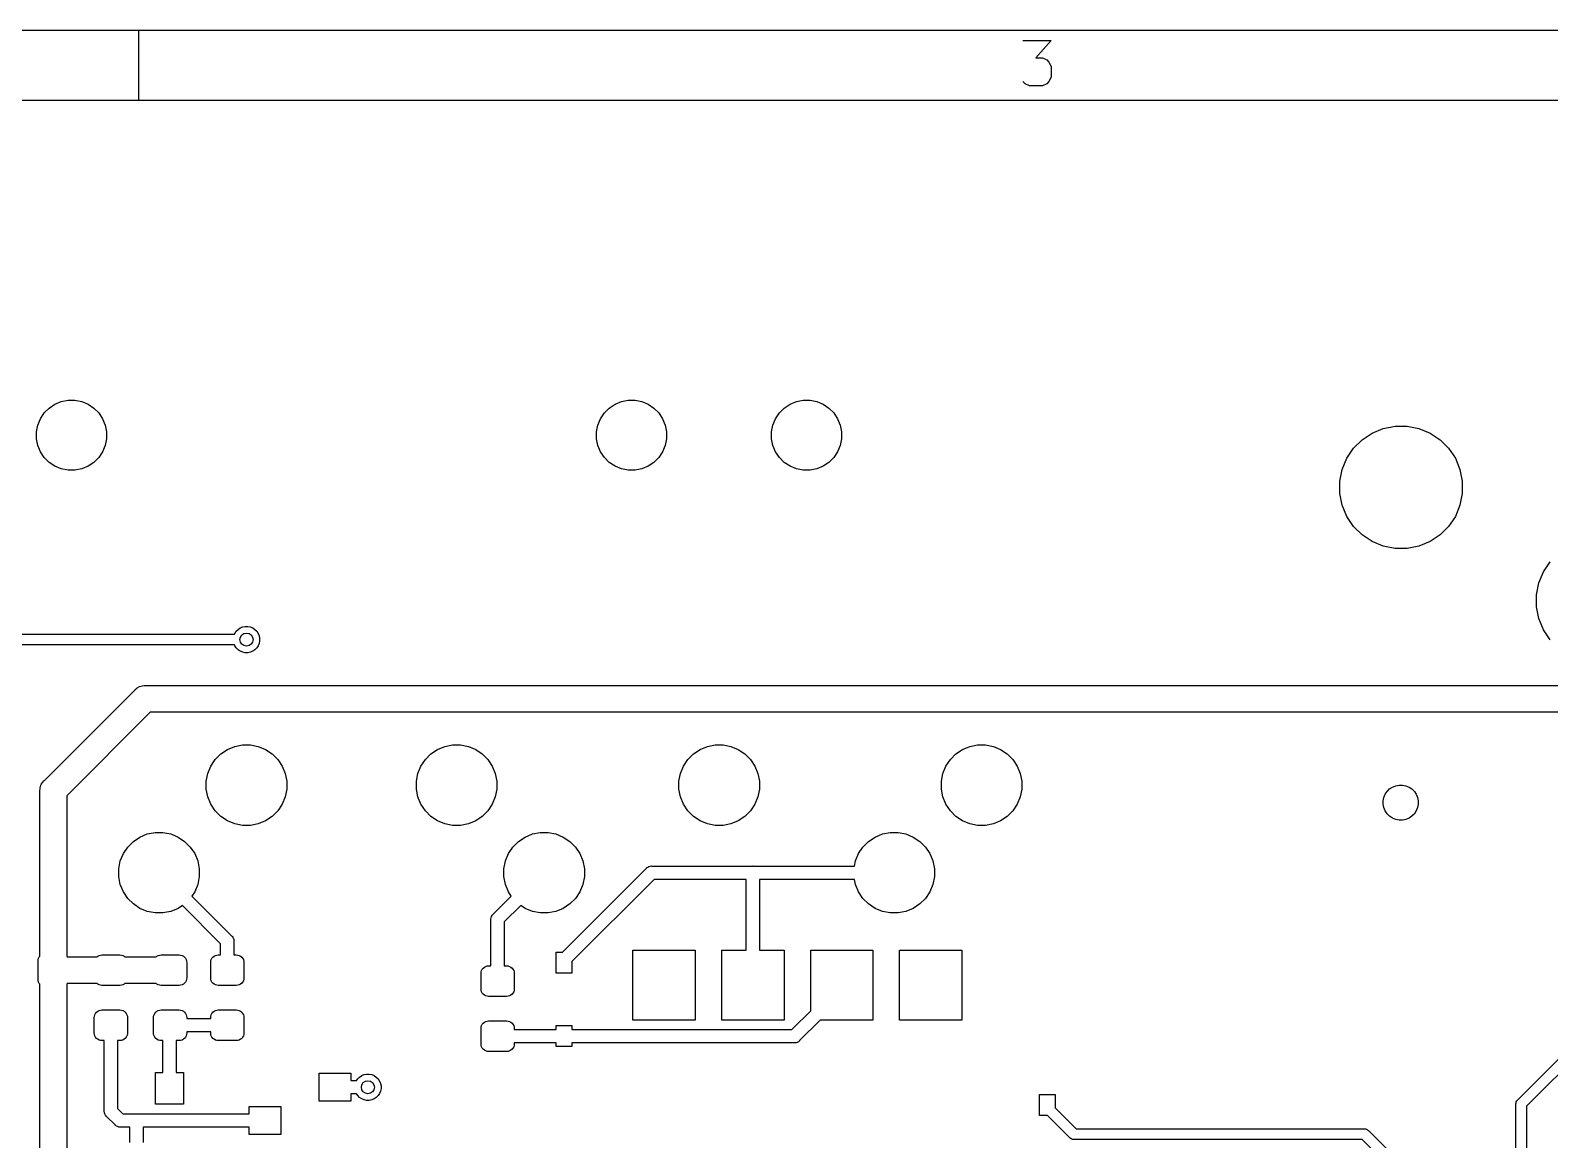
# Model space of a CAD drawing. Extents: x -66 to 211, y -177 to 13.
# Drawn here: x 31.34 to 74.74, y -18.64 to 13.06 of the extents above; entities that cross this region are included whole.
import ezdxf

# ---------------------------------------------------------------- set-up
doc = ezdxf.new("R2010")
doc.units = 0
doc.layers.add('BLACK', color=7, linetype='CONTINUOUS')

msp = doc.modelspace()

# ---------------------------------------------------------------- linework, layer by layer
at = {"layer": 'BLACK', "linetype": 'CONTINUOUS'}
for p, q in [((211.435, 13.0581), (-65.5675, 13.0581)), ((34.4325, 11.0581), (34.4325, 13.0581)), ((59.6932, 12.77), (60.4979, 12.77)), ((60.4979, 12.77), (60.0646, 12.2748)), ((60.0646, 12.2748), (60.2503, 12.2748)), ((60.2503, 12.2748), (60.3741, 12.2129)), ((60.3741, 12.2129), (60.436, 12.151)), ((60.436, 12.151), (60.4979, 12.0272)), ((60.4979, 12.0272), (60.4979, 11.7176)), ((59.7551, 11.5319), (59.6932, 11.5938)), ((59.8789, 11.47), (59.7551, 11.5319)), ((60.2503, 11.47), (59.8789, 11.47)), ((60.3741, 11.5319), (60.2503, 11.47)), ((60.436, 11.5938), (60.3741, 11.5319)), ((60.4979, 11.7176), (60.436, 11.5938)), ((209.435, 11.0581), (-63.5675, 11.0581)), ((31.734, 2.12592), (31.8733, 2.26521)), ((31.8733, 2.26521), (32.037, 2.37465)), ((32.037, 2.37465), (32.219, 2.45003)), ((32.219, 2.45003), (32.4122, 2.48846)), ((32.4122, 2.48846), (32.6092, 2.48846)), ((32.6092, 2.48846), (32.8024, 2.45003)), ((32.8024, 2.45003), (32.9844, 2.37465)), ((32.9844, 2.37465), (33.1482, 2.26521)), ((33.1482, 2.26521), (33.2875, 2.12592)), ((47.738, 2.12592), (47.8773, 2.26521)), ((47.8773, 2.26521), (48.0411, 2.37465)), ((48.0411, 2.37465), (48.2231, 2.45003)), ((48.2231, 2.45003), (48.4162, 2.48846)), ((48.4162, 2.48846), (48.6132, 2.48846)), ((48.6132, 2.48846), (48.8064, 2.45003)), ((48.8064, 2.45003), (48.9884, 2.37465)), ((48.9884, 2.37465), (49.1522, 2.26521)), ((49.1522, 2.26521), (49.2915, 2.12592)), ((52.738, 2.12592), (52.8773, 2.26521)), ((52.8773, 2.26521), (53.0411, 2.37465)), ((53.0411, 2.37465), (53.2231, 2.45003)), ((53.2231, 2.45003), (53.4162, 2.48846)), ((53.4162, 2.48846), (53.6132, 2.48846)), ((53.6132, 2.48846), (53.8064, 2.45003)), ((53.8064, 2.45003), (53.9884, 2.37465)), ((53.9884, 2.37465), (54.1522, 2.26521)), ((54.1522, 2.26521), (54.2915, 2.12592)), ((31.5107, 1.58695), (31.5491, 1.78015)), ((31.5491, 1.78015), (31.6245, 1.96214)), ((31.6245, 1.96214), (31.734, 2.12592)), ((33.2875, 2.12592), (33.3969, 1.96214)), ((33.3969, 1.96214), (33.4723, 1.78015)), ((33.4723, 1.78015), (33.5107, 1.58695)), ((47.5147, 1.58695), (47.5532, 1.78015)), ((47.5532, 1.78015), (47.6286, 1.96214)), ((47.6286, 1.96214), (47.738, 2.12592)), ((49.2915, 2.12592), (49.4009, 1.96214)), ((49.4009, 1.96214), (49.4763, 1.78015)), ((49.4763, 1.78015), (49.5147, 1.58695)), ((52.5147, 1.58695), (52.5532, 1.78015)), ((52.5532, 1.78015), (52.6286, 1.96214)), ((52.6286, 1.96214), (52.738, 2.12592)), ((54.2915, 2.12592), (54.4009, 1.96214)), ((54.4009, 1.96214), (54.4763, 1.78015)), ((54.4763, 1.78015), (54.5147, 1.58695)), ((69.9898, 1.68275), (70.3279, 1.75)), ((70.3279, 1.75), (70.6726, 1.75)), ((70.6726, 1.75), (71.0107, 1.68275)), ((31.5107, 1.38997), (31.5107, 1.58695)), ((31.5491, 1.19677), (31.5107, 1.38997)), ((33.5107, 1.38997), (33.4723, 1.19677)), ((33.5107, 1.58695), (33.5107, 1.38997)), ((47.5147, 1.38997), (47.5147, 1.58695)), ((47.5532, 1.19677), (47.5147, 1.38997)), ((49.5147, 1.38997), (49.4763, 1.19677)), ((49.5147, 1.58695), (49.5147, 1.38997)), ((52.5147, 1.38997), (52.5147, 1.58695)), ((52.5532, 1.19677), (52.5147, 1.38997)), ((54.5147, 1.38997), (54.4763, 1.19677)), ((54.5147, 1.58695), (54.5147, 1.38997)), ((69.1409, 1.11556), (69.3847, 1.35931)), ((69.3847, 1.35931), (69.6713, 1.55083)), ((69.6713, 1.55083), (69.9898, 1.68275)), ((71.0107, 1.68275), (71.3292, 1.55083)), ((71.3292, 1.55083), (71.6158, 1.35931)), ((71.6158, 1.35931), (71.8596, 1.11556)), ((31.6245, 1.01478), (31.5491, 1.19677)), ((31.734, 0.851), (31.6245, 1.01478)), ((33.3969, 1.01478), (33.2875, 0.851)), ((33.4723, 1.19677), (33.3969, 1.01478)), ((47.6286, 1.01478), (47.5532, 1.19677)), ((47.738, 0.851), (47.6286, 1.01478)), ((49.4009, 1.01478), (49.2915, 0.851)), ((49.4763, 1.19677), (49.4009, 1.01478)), ((52.6286, 1.01478), (52.5532, 1.19677)), ((52.738, 0.851), (52.6286, 1.01478)), ((54.4009, 1.01478), (54.2915, 0.851)), ((54.4763, 1.19677), (54.4009, 1.01478)), ((68.9494, 0.82894), (69.1409, 1.11556)), ((71.8596, 1.11556), (72.0511, 0.82894)), ((31.8733, 0.71171), (31.734, 0.851)), ((32.037, 0.60227), (31.8733, 0.71171)), ((32.219, 0.52689), (32.037, 0.60227)), ((32.4122, 0.48846), (32.219, 0.52689)), ((32.6092, 0.48846), (32.4122, 0.48846)), ((32.8024, 0.52689), (32.6092, 0.48846)), ((32.9844, 0.60227), (32.8024, 0.52689)), ((33.1482, 0.71171), (32.9844, 0.60227)), ((33.2875, 0.851), (33.1482, 0.71171)), ((47.8773, 0.71171), (47.738, 0.851)), ((48.0411, 0.60227), (47.8773, 0.71171)), ((48.2231, 0.52689), (48.0411, 0.60227)), ((48.4162, 0.48846), (48.2231, 0.52689)), ((48.6132, 0.48846), (48.4162, 0.48846)), ((48.8064, 0.52689), (48.6132, 0.48846)), ((48.9884, 0.60227), (48.8064, 0.52689)), ((49.1522, 0.71171), (48.9884, 0.60227)), ((49.2915, 0.851), (49.1522, 0.71171)), ((52.8773, 0.71171), (52.738, 0.851)), ((53.0411, 0.60227), (52.8773, 0.71171)), ((53.2231, 0.52689), (53.0411, 0.60227)), ((53.4162, 0.48846), (53.2231, 0.52689)), ((53.6132, 0.48846), (53.4162, 0.48846)), ((53.8064, 0.52689), (53.6132, 0.48846)), ((53.9884, 0.60227), (53.8064, 0.52689)), ((54.1522, 0.71171), (53.9884, 0.60227)), ((54.2915, 0.851), (54.1522, 0.71171)), ((68.7502, 0.17236), (68.8175, 0.51046)), ((68.8175, 0.51046), (68.9494, 0.82894)), ((72.0511, 0.82894), (72.183, 0.51046)), ((72.183, 0.51046), (72.2502, 0.17236)), ((68.7502, -0.17236), (68.7502, 0.17236)), ((72.2502, 0.17236), (72.2502, -0.17236)), ((68.8175, -0.51046), (68.7502, -0.17236)), ((72.2502, -0.17236), (72.183, -0.51046)), ((68.9494, -0.82894), (68.8175, -0.51046)), ((69.1409, -1.11556), (68.9494, -0.82894)), ((72.0511, -0.82894), (71.8596, -1.11556)), ((72.183, -0.51046), (72.0511, -0.82894)), ((69.3847, -1.35931), (69.1409, -1.11556)), ((71.8596, -1.11556), (71.6158, -1.35931)), ((69.6713, -1.55083), (69.3847, -1.35931)), ((69.9898, -1.68275), (69.6713, -1.55083)), ((70.3279, -1.75), (69.9898, -1.68275)), ((71.0107, -1.68275), (70.6726, -1.75)), ((71.3292, -1.55083), (71.0107, -1.68275)), ((71.6158, -1.35931), (71.3292, -1.55083)), ((70.6726, -1.75), (70.3279, -1.75)), ((74.5655, -2.41126), (74.757, -2.12464)), ((74.4336, -2.72974), (74.5655, -2.41126)), ((74.3663, -3.06784), (74.4336, -2.72974)), ((74.3663, -3.41256), (74.3663, -3.06784)), ((74.4336, -3.75066), (74.3663, -3.41256)), ((74.5655, -4.06914), (74.4336, -3.75066)), ((29.2022, -4.19862), (37.1679, -4.19862)), ((37.1679, -4.19862), (37.1784, -4.17339)), ((37.1784, -4.17339), (37.2194, -4.11197)), ((37.2194, -4.11197), (37.2717, -4.05974)), ((37.2717, -4.05974), (37.3331, -4.0187)), ((37.3331, -4.0187), (37.4013, -3.99043)), ((37.4013, -3.99043), (37.4738, -3.97602)), ((37.4738, -3.97602), (37.5477, -3.97602)), ((37.5477, -3.97602), (37.6201, -3.99043)), ((37.6201, -3.99043), (37.6883, -4.0187)), ((37.6883, -4.0187), (37.7498, -4.05974)), ((37.7498, -4.05974), (37.802, -4.11197)), ((37.802, -4.11197), (37.843, -4.17339)), ((37.843, -4.17339), (37.8713, -4.24164)), ((37.8713, -4.24164), (37.8857, -4.31409)), ((37.8857, -4.31409), (37.8857, -4.38795)), ((74.757, -4.35576), (74.5655, -4.06914)), ((37.1679, -4.50342), (29.2579, -4.50342)), ((37.1784, -4.52865), (37.1679, -4.50342)), ((37.2194, -4.59007), (37.1784, -4.52865)), ((37.2717, -4.6423), (37.2194, -4.59007)), ((37.3331, -4.68334), (37.2717, -4.6423)), ((37.4013, -4.71161), (37.3331, -4.68334)), ((37.4738, -4.72602), (37.4013, -4.71161)), ((37.5477, -4.72602), (37.4738, -4.72602)), ((37.6201, -4.71161), (37.5477, -4.72602)), ((37.6883, -4.68334), (37.6201, -4.71161)), ((37.7498, -4.6423), (37.6883, -4.68334)), ((37.802, -4.59007), (37.7498, -4.6423)), ((37.843, -4.52865), (37.802, -4.59007)), ((37.8713, -4.4604), (37.843, -4.52865)), ((37.8857, -4.38795), (37.8713, -4.4604)), ((31.7352, -8.37611), (34.3198, -5.79156)), ((34.3198, -5.79156), (34.3317, -5.77703)), ((34.3317, -5.77703), (34.374, -5.7423)), ((34.374, -5.7423), (34.3897, -5.72942)), ((34.3897, -5.72942), (34.4559, -5.69404)), ((34.4559, -5.69404), (34.5277, -5.67225)), ((34.5277, -5.67225), (34.5837, -5.66674)), ((34.5837, -5.66674), (34.6024, -5.6649)), ((34.5837, -5.66674), (34.5837, -5.66674)), ((34.6024, -5.6649), (34.6211, -5.66674)), ((34.6211, -5.66674), (77.5509, -5.66674)), ((34.7602, -6.42874), (32.3724, -8.81657)), ((77.69, -6.42874), (34.7602, -6.42874)), ((37.1753, -7.40573), (37.3975, -7.36154)), ((37.3975, -7.36154), (37.624, -7.36154)), ((37.624, -7.36154), (37.8462, -7.40573)), ((43.1793, -7.40573), (43.4015, -7.36154)), ((43.4015, -7.36154), (43.628, -7.36154)), ((43.628, -7.36154), (43.8502, -7.40573)), ((50.6793, -7.40573), (50.9015, -7.36154)), ((50.9015, -7.36154), (51.128, -7.36154)), ((51.128, -7.36154), (51.3502, -7.40573)), ((58.1793, -7.40573), (58.4015, -7.36154)), ((58.4015, -7.36154), (58.628, -7.36154)), ((58.628, -7.36154), (58.8502, -7.40573)), ((36.4916, -7.96681), (36.6175, -7.77846)), ((36.6175, -7.77846), (36.7776, -7.61828)), ((36.7776, -7.61828), (36.966, -7.49242)), ((36.966, -7.49242), (37.1753, -7.40573)), ((37.8462, -7.40573), (38.0554, -7.49242)), ((38.0554, -7.49242), (38.2438, -7.61828)), ((38.2438, -7.61828), (38.404, -7.77846)), ((38.404, -7.77846), (38.5298, -7.96681)), ((42.4956, -7.96681), (42.6215, -7.77846)), ((42.6215, -7.77846), (42.7817, -7.61828)), ((42.7817, -7.61828), (42.97, -7.49242)), ((42.97, -7.49242), (43.1793, -7.40573)), ((43.8502, -7.40573), (44.0595, -7.49242)), ((44.0595, -7.49242), (44.2478, -7.61828)), ((44.2478, -7.61828), (44.408, -7.77846)), ((44.408, -7.77846), (44.5339, -7.96681)), ((49.9956, -7.96681), (50.1215, -7.77846)), ((50.1215, -7.77846), (50.2817, -7.61828)), ((50.2817, -7.61828), (50.47, -7.49242)), ((50.47, -7.49242), (50.6793, -7.40573)), ((51.3502, -7.40573), (51.5595, -7.49242)), ((51.5595, -7.49242), (51.7478, -7.61828)), ((51.7478, -7.61828), (51.908, -7.77846)), ((51.908, -7.77846), (52.0339, -7.96681)), ((57.4956, -7.96681), (57.6215, -7.77846)), ((57.6215, -7.77846), (57.7817, -7.61828)), ((57.7817, -7.61828), (57.97, -7.49242)), ((57.97, -7.49242), (58.1793, -7.40573)), ((58.8502, -7.40573), (59.0595, -7.49242)), ((59.0595, -7.49242), (59.2478, -7.61828)), ((59.2478, -7.61828), (59.408, -7.77846)), ((59.408, -7.77846), (59.5339, -7.96681)), ((36.3607, -8.39827), (36.4049, -8.1761)), ((36.4049, -8.1761), (36.4916, -7.96681)), ((38.5298, -7.96681), (38.6165, -8.1761)), ((38.6165, -8.1761), (38.6607, -8.39827)), ((42.3647, -8.39827), (42.4089, -8.1761)), ((42.4089, -8.1761), (42.4956, -7.96681)), ((44.5339, -7.96681), (44.6205, -8.1761)), ((44.6205, -8.1761), (44.6647, -8.39827)), ((49.8647, -8.39827), (49.9089, -8.1761)), ((49.9089, -8.1761), (49.9956, -7.96681)), ((52.0339, -7.96681), (52.1205, -8.1761)), ((52.1205, -8.1761), (52.1647, -8.39827)), ((57.3647, -8.39827), (57.4089, -8.1761)), ((57.4089, -8.1761), (57.4956, -7.96681)), ((59.5339, -7.96681), (59.6205, -8.1761)), ((59.6205, -8.1761), (59.6647, -8.39827)), ((31.6086, -8.65876), (31.6118, -8.62551)), ((31.6104, -8.67747), (31.6086, -8.65876)), ((31.6104, -13.3956), (31.6104, -8.67747)), ((31.6118, -8.62551), (31.6159, -8.58407)), ((31.6159, -8.58407), (31.6377, -8.51225)), ((31.6377, -8.51225), (31.6485, -8.49204)), ((31.6485, -8.49204), (31.6731, -8.44606)), ((31.6731, -8.44606), (31.6914, -8.42373)), ((31.6914, -8.42373), (31.7207, -8.38805)), ((31.7207, -8.38805), (31.7352, -8.37611)), ((36.3607, -8.62481), (36.3607, -8.39827)), ((36.4049, -8.84698), (36.3607, -8.62481)), ((38.6607, -8.62481), (38.6165, -8.84698)), ((38.6607, -8.39827), (38.6607, -8.62481)), ((42.3647, -8.62481), (42.3647, -8.39827)), ((42.4089, -8.84698), (42.3647, -8.62481)), ((44.6647, -8.62481), (44.6205, -8.84698)), ((44.6647, -8.39827), (44.6647, -8.62481)), ((49.8647, -8.62481), (49.8647, -8.39827)), ((49.9089, -8.84698), (49.8647, -8.62481)), ((52.1647, -8.62481), (52.1205, -8.84698)), ((52.1647, -8.39827), (52.1647, -8.62481)), ((57.3647, -8.62481), (57.3647, -8.39827)), ((57.4089, -8.84698), (57.3647, -8.62481)), ((59.6647, -8.62481), (59.6205, -8.84698)), ((59.6647, -8.39827), (59.6647, -8.62481)), ((70.1042, -8.68811), (70.1739, -8.61847)), ((70.1739, -8.61847), (70.2558, -8.56375)), ((70.2558, -8.56375), (70.3468, -8.52605)), ((70.3468, -8.52605), (70.4434, -8.50684)), ((70.4434, -8.50684), (70.5419, -8.50684)), ((70.5419, -8.50684), (70.6385, -8.52605)), ((70.6385, -8.52605), (70.7295, -8.56375)), ((70.7295, -8.56375), (70.8114, -8.61847)), ((70.8114, -8.61847), (70.881, -8.68811)), ((32.3724, -8.81657), (32.3724, -13.3956)), ((36.4916, -9.05627), (36.4049, -8.84698)), ((36.6175, -9.24462), (36.4916, -9.05627)), ((38.5298, -9.05627), (38.404, -9.24462)), ((38.6165, -8.84698), (38.5298, -9.05627)), ((42.4956, -9.05627), (42.4089, -8.84698)), ((42.6215, -9.24462), (42.4956, -9.05627)), ((44.5339, -9.05627), (44.408, -9.24462)), ((44.6205, -8.84698), (44.5339, -9.05627)), ((49.9956, -9.05627), (49.9089, -8.84698)), ((50.1215, -9.24462), (49.9956, -9.05627)), ((52.0339, -9.05627), (51.908, -9.24462)), ((52.1205, -8.84698), (52.0339, -9.05627)), ((57.4956, -9.05627), (57.4089, -8.84698)), ((57.6215, -9.24462), (57.4956, -9.05627)), ((59.5339, -9.05627), (59.408, -9.24462)), ((59.6205, -8.84698), (59.5339, -9.05627)), ((69.9926, -8.95759), (70.0118, -8.86099)), ((69.9926, -9.05609), (69.9926, -8.95759)), ((70.0118, -9.15268), (69.9926, -9.05609)), ((70.0118, -8.86099), (70.0495, -8.77)), ((70.0495, -8.77), (70.1042, -8.68811)), ((70.881, -8.68811), (70.9357, -8.77)), ((70.9357, -8.77), (70.9734, -8.86099)), ((70.9734, -8.86099), (70.9926, -8.95759)), ((70.9926, -9.05609), (70.9734, -9.15268)), ((70.9926, -8.95759), (70.9926, -9.05609)), ((36.7776, -9.4048), (36.6175, -9.24462)), ((36.966, -9.53066), (36.7776, -9.4048)), ((37.1753, -9.61735), (36.966, -9.53066)), ((38.0554, -9.53066), (37.8462, -9.61735)), ((38.2438, -9.4048), (38.0554, -9.53066)), ((38.404, -9.24462), (38.2438, -9.4048)), ((42.7817, -9.4048), (42.6215, -9.24462)), ((42.97, -9.53066), (42.7817, -9.4048)), ((43.1793, -9.61735), (42.97, -9.53066)), ((44.0595, -9.53066), (43.8502, -9.61735)), ((44.2478, -9.4048), (44.0595, -9.53066)), ((44.408, -9.24462), (44.2478, -9.4048)), ((50.2817, -9.4048), (50.1215, -9.24462)), ((50.47, -9.53066), (50.2817, -9.4048)), ((50.6793, -9.61735), (50.47, -9.53066)), ((51.5595, -9.53066), (51.3502, -9.61735)), ((51.7478, -9.4048), (51.5595, -9.53066)), ((51.908, -9.24462), (51.7478, -9.4048)), ((57.7817, -9.4048), (57.6215, -9.24462)), ((57.97, -9.53066), (57.7817, -9.4048)), ((58.1793, -9.61735), (57.97, -9.53066)), ((59.0595, -9.53066), (58.8502, -9.61735)), ((59.2478, -9.4048), (59.0595, -9.53066)), ((59.408, -9.24462), (59.2478, -9.4048)), ((70.0495, -9.24368), (70.0118, -9.15268)), ((70.1042, -9.32557), (70.0495, -9.24368)), ((70.1739, -9.39522), (70.1042, -9.32557)), ((70.2558, -9.44993), (70.1739, -9.39522)), ((70.3468, -9.48762), (70.2558, -9.44993)), ((70.4434, -9.50684), (70.3468, -9.48762)), ((70.5419, -9.50684), (70.4434, -9.50684)), ((70.6385, -9.48762), (70.5419, -9.50684)), ((70.7295, -9.44993), (70.6385, -9.48762)), ((70.8114, -9.39522), (70.7295, -9.44993)), ((70.881, -9.32557), (70.8114, -9.39522)), ((70.9357, -9.24368), (70.881, -9.32557)), ((70.9734, -9.15268), (70.9357, -9.24368)), ((34.466, -9.99242), (34.6753, -9.90573)), ((34.6753, -9.90573), (34.8975, -9.86154)), ((34.8975, -9.86154), (35.124, -9.86154)), ((35.124, -9.86154), (35.3462, -9.90573)), ((35.3462, -9.90573), (35.5554, -9.99242)), ((37.3975, -9.66154), (37.1753, -9.61735)), ((37.624, -9.66154), (37.3975, -9.66154)), ((37.8462, -9.61735), (37.624, -9.66154)), ((43.4015, -9.66154), (43.1793, -9.61735)), ((43.628, -9.66154), (43.4015, -9.66154)), ((43.8502, -9.61735), (43.628, -9.66154)), ((45.47, -9.99242), (45.6793, -9.90573)), ((45.6793, -9.90573), (45.9015, -9.86154)), ((45.9015, -9.86154), (46.128, -9.86154)), ((46.128, -9.86154), (46.3502, -9.90573)), ((46.3502, -9.90573), (46.5595, -9.99242)), ((50.9015, -9.66154), (50.6793, -9.61735)), ((51.128, -9.66154), (50.9015, -9.66154)), ((51.3502, -9.61735), (51.128, -9.66154)), ((55.47, -9.99242), (55.6793, -9.90573)), ((55.6793, -9.90573), (55.9015, -9.86154)), ((55.9015, -9.86154), (56.128, -9.86154)), ((56.128, -9.86154), (56.3502, -9.90573)), ((56.3502, -9.90573), (56.5595, -9.99242)), ((58.4015, -9.66154), (58.1793, -9.61735)), ((58.628, -9.66154), (58.4015, -9.66154)), ((58.8502, -9.61735), (58.628, -9.66154)), ((33.9916, -10.4668), (34.1175, -10.2785)), ((34.1175, -10.2785), (34.2776, -10.1183)), ((34.2776, -10.1183), (34.466, -9.99242)), ((35.5554, -9.99242), (35.7438, -10.1183)), ((35.7438, -10.1183), (35.904, -10.2785)), ((35.904, -10.2785), (36.0298, -10.4668)), ((44.9956, -10.4668), (45.1215, -10.2785)), ((45.1215, -10.2785), (45.2817, -10.1183)), ((45.2817, -10.1183), (45.47, -9.99242)), ((46.5595, -9.99242), (46.7478, -10.1183)), ((46.7478, -10.1183), (46.908, -10.2785)), ((46.908, -10.2785), (47.0339, -10.4668)), ((54.9956, -10.4668), (55.1215, -10.2785)), ((55.1215, -10.2785), (55.2817, -10.1183)), ((55.2817, -10.1183), (55.47, -9.99242)), ((56.5595, -9.99242), (56.7478, -10.1183)), ((56.7478, -10.1183), (56.908, -10.2785)), ((56.908, -10.2785), (57.0339, -10.4668)), ((33.8607, -10.8983), (33.9049, -10.6761)), ((33.9049, -10.6761), (33.9916, -10.4668)), ((36.0298, -10.4668), (36.1165, -10.6761)), ((36.1165, -10.6761), (36.1607, -10.8983)), ((44.8647, -10.8983), (44.9089, -10.6761)), ((44.9089, -10.6761), (44.9956, -10.4668)), ((47.0339, -10.4668), (47.1205, -10.6761)), ((47.1205, -10.6761), (47.1647, -10.8983)), ((48.9737, -10.8524), (49.0067, -10.8347)), ((49.0067, -10.8347), (49.0164, -10.8317)), ((49.0164, -10.8317), (49.0427, -10.8238)), ((49.0427, -10.8238), (49.08, -10.8201)), ((49.08, -10.8201), (49.0894, -10.821)), ((49.0894, -10.821), (51.9743, -10.821)), ((51.9743, -10.821), (51.9836, -10.8201)), ((51.9836, -10.8201), (51.993, -10.821)), ((51.993, -10.821), (54.8801, -10.821)), ((54.8801, -10.821), (54.9089, -10.6761)), ((54.9089, -10.6761), (54.9956, -10.4668)), ((57.0339, -10.4668), (57.1205, -10.6761)), ((57.1205, -10.6761), (57.1647, -10.8983)), ((33.8607, -11.1248), (33.8607, -10.8983)), ((33.9049, -11.347), (33.8607, -11.1248)), ((36.1607, -11.1248), (36.1165, -11.347)), ((36.1607, -10.8983), (36.1607, -11.1248)), ((44.8647, -11.1248), (44.8647, -10.8983)), ((44.9089, -11.347), (44.8647, -11.1248)), ((46.5392, -13.2829), (48.9387, -10.8834)), ((49.1589, -11.202), (46.8086, -13.5523)), ((47.1647, -11.1248), (47.1205, -11.347)), ((47.1647, -10.8983), (47.1647, -11.1248)), ((48.9387, -10.8834), (48.9446, -10.8762)), ((48.9446, -10.8762), (48.9737, -10.8524)), ((51.7906, -11.202), (49.1589, -11.202)), ((51.7906, -13.2266), (51.7906, -11.202)), ((54.8801, -11.202), (52.1716, -11.202)), ((52.1716, -11.202), (52.1716, -13.2266)), ((54.9089, -11.347), (54.8801, -11.202)), ((57.1647, -11.1248), (57.1205, -11.347)), ((57.1647, -10.8983), (57.1647, -11.1248)), ((33.9916, -11.5563), (33.9049, -11.347)), ((34.1175, -11.7446), (33.9916, -11.5563)), ((36.0298, -11.5563), (35.9477, -11.6791)), ((35.9477, -11.6791), (37.0902, -12.8216)), ((36.1165, -11.347), (36.0298, -11.5563)), ((44.5581, -12.1987), (45.0777, -11.6791)), ((44.9956, -11.5563), (44.9089, -11.347)), ((45.0777, -11.6791), (44.9956, -11.5563)), ((47.0339, -11.5563), (46.908, -11.7446)), ((47.1205, -11.347), (47.0339, -11.5563)), ((54.9956, -11.5563), (54.9089, -11.347)), ((55.1215, -11.7446), (54.9956, -11.5563)), ((57.0339, -11.5563), (56.908, -11.7446)), ((57.1205, -11.347), (57.0339, -11.5563)), ((34.2776, -11.9048), (34.1175, -11.7446)), ((34.466, -12.0307), (34.2776, -11.9048)), ((34.6753, -12.1173), (34.466, -12.0307)), ((34.8975, -12.1615), (34.6753, -12.1173)), ((35.3462, -12.1173), (35.124, -12.1615)), ((35.5554, -12.0307), (35.3462, -12.1173)), ((35.6783, -11.9486), (35.5554, -12.0307)), ((36.7716, -13.0418), (35.6783, -11.9486)), ((45.3471, -11.9486), (44.8767, -12.419)), ((45.47, -12.0307), (45.3471, -11.9486)), ((45.6793, -12.1173), (45.47, -12.0307)), ((45.9015, -12.1615), (45.6793, -12.1173)), ((46.3502, -12.1173), (46.128, -12.1615)), ((46.5595, -12.0307), (46.3502, -12.1173)), ((46.7478, -11.9048), (46.5595, -12.0307)), ((46.908, -11.7446), (46.7478, -11.9048)), ((55.2817, -11.9048), (55.1215, -11.7446)), ((55.47, -12.0307), (55.2817, -11.9048)), ((55.6793, -12.1173), (55.47, -12.0307)), ((55.9015, -12.1615), (55.6793, -12.1173)), ((56.3502, -12.1173), (56.128, -12.1615)), ((56.5595, -12.0307), (56.3502, -12.1173)), ((56.7478, -11.9048), (56.5595, -12.0307)), ((56.908, -11.7446), (56.7478, -11.9048)), ((35.124, -12.1615), (34.8975, -12.1615)), ((44.4948, -12.3401), (44.4985, -12.3027)), ((44.4957, -12.3494), (44.4948, -12.3401)), ((44.4957, -13.672), (44.4957, -12.3494)), ((44.4985, -12.3027), (44.5094, -12.2668)), ((44.5094, -12.2668), (44.5271, -12.2337)), ((44.5271, -12.2337), (44.5335, -12.2259)), ((44.5335, -12.2259), (44.5509, -12.2047)), ((44.5509, -12.2047), (44.5581, -12.1987)), ((44.8767, -12.419), (44.8767, -13.672)), ((46.128, -12.1615), (45.9015, -12.1615)), ((56.128, -12.1615), (55.9015, -12.1615)), ((37.0902, -12.8216), (37.0974, -12.8275)), ((37.0974, -12.8275), (37.1212, -12.8566)), ((37.1212, -12.8566), (37.134, -12.8804)), ((37.134, -12.8804), (37.1389, -12.8896)), ((37.1389, -12.8896), (37.1498, -12.9256)), ((37.1498, -12.9256), (37.1535, -12.9629)), ((37.1535, -12.9629), (37.1526, -12.9723)), ((37.1526, -12.9723), (37.1526, -13.3597)), ((31.5706, -13.4573), (31.5908, -13.4195)), ((31.5908, -13.4195), (31.6104, -13.3956)), ((32.3724, -13.3956), (32.3894, -13.4163)), ((32.3894, -13.4163), (33.2355, -13.4163)), ((33.2355, -13.4163), (33.2594, -13.3966)), ((33.2594, -13.3966), (33.2973, -13.3764)), ((33.2973, -13.3764), (33.3383, -13.364)), ((33.3383, -13.364), (33.381, -13.3598)), ((33.381, -13.3598), (33.8935, -13.3598)), ((33.8935, -13.3598), (33.9361, -13.364)), ((33.9361, -13.364), (33.9772, -13.3764)), ((33.9772, -13.3764), (34.015, -13.3966)), ((34.015, -13.3966), (34.0389, -13.4163)), ((34.0389, -13.4163), (34.927, -13.4163)), ((34.927, -13.4163), (34.9511, -13.3965)), ((34.9511, -13.3965), (34.9889, -13.3763)), ((34.9889, -13.3763), (35.0299, -13.3639)), ((35.0299, -13.3639), (35.0726, -13.3597)), ((35.0726, -13.3597), (35.5851, -13.3597)), ((35.5851, -13.3597), (35.6278, -13.3639)), ((35.6278, -13.3639), (35.6688, -13.3763)), ((35.6688, -13.3763), (35.7066, -13.3965)), ((35.7066, -13.3965), (35.7398, -13.4238)), ((35.7398, -13.4238), (35.767, -13.4569)), ((36.5239, -13.4569), (36.5511, -13.4238)), ((36.5511, -13.4238), (36.5843, -13.3965)), ((36.5843, -13.3965), (36.6221, -13.3763)), ((36.6221, -13.3763), (36.6632, -13.3639)), ((36.6632, -13.3639), (36.7058, -13.3597)), ((36.7058, -13.3597), (36.7716, -13.3597)), ((36.7716, -13.3597), (36.7716, -13.0418)), ((37.1526, -13.3597), (37.2183, -13.3597)), ((37.2183, -13.3597), (37.261, -13.3639)), ((37.261, -13.3639), (37.302, -13.3763)), ((37.302, -13.3763), (37.3399, -13.3965)), ((37.3399, -13.3965), (37.373, -13.4238)), ((37.373, -13.4238), (37.4002, -13.4569)), ((46.3586, -13.8829), (46.3586, -13.2829)), ((46.3586, -13.2829), (46.5392, -13.2829)), ((48.5511, -15.2266), (48.5511, -13.2266)), ((48.5511, -13.2266), (50.3311, -13.2266)), ((50.3311, -13.2266), (50.3311, -15.2266)), ((51.0911, -15.2266), (51.0911, -13.2266)), ((51.0911, -13.2266), (51.7906, -13.2266)), ((52.1716, -13.2266), (52.8711, -13.2266)), ((52.8711, -13.2266), (52.8711, -15.2266)), ((53.6311, -14.9572), (53.6311, -13.2266)), ((53.6311, -13.2266), (55.4111, -13.2266)), ((55.4111, -13.2266), (55.4111, -15.2266)), ((56.1711, -15.2266), (56.1711, -13.2266)), ((56.1711, -13.2266), (57.9511, -13.2266)), ((57.9511, -13.2266), (57.9511, -15.2266)), ((31.5539, -13.541), (31.5581, -13.4984)), ((31.5539, -14.0535), (31.5539, -13.541)), ((31.5581, -13.4984), (31.5706, -13.4573)), ((35.767, -13.4569), (35.7872, -13.4947)), ((35.7872, -13.4947), (35.7997, -13.5358)), ((35.7997, -13.5358), (35.8039, -13.5784)), ((35.8039, -13.5784), (35.8039, -14.0159)), ((36.4871, -13.5784), (36.4913, -13.5358)), ((36.4871, -14.0159), (36.4871, -13.5784)), ((36.4913, -13.5358), (36.5037, -13.4947)), ((36.5037, -13.4947), (36.5239, -13.4569)), ((37.4002, -13.4569), (37.4204, -13.4947)), ((37.4204, -13.4947), (37.4329, -13.5358)), ((37.4329, -13.5358), (37.4371, -13.5784)), ((37.4371, -13.5784), (37.4371, -14.0159)), ((44.2112, -13.8907), (44.2154, -13.8481)), ((44.2112, -14.3282), (44.2112, -13.8907)), ((44.2154, -13.8481), (44.2279, -13.807)), ((44.2279, -13.807), (44.2481, -13.7692)), ((44.2481, -13.7692), (44.2753, -13.7361)), ((44.2753, -13.7361), (44.3084, -13.7089)), ((44.3084, -13.7089), (44.3463, -13.6887)), ((44.3463, -13.6887), (44.3873, -13.6762)), ((44.3873, -13.6762), (44.43, -13.672)), ((44.43, -13.672), (44.4957, -13.672)), ((44.8767, -13.672), (44.9425, -13.672)), ((44.9425, -13.672), (44.9851, -13.6762)), ((44.9851, -13.6762), (45.0262, -13.6887)), ((45.0262, -13.6887), (45.064, -13.7089)), ((45.064, -13.7089), (45.0971, -13.7361)), ((45.0971, -13.7361), (45.1244, -13.7692)), ((45.1244, -13.7692), (45.1446, -13.807)), ((45.1446, -13.807), (45.157, -13.8481)), ((45.157, -13.8481), (45.1612, -13.8907)), ((45.1612, -13.8907), (45.1612, -14.3282)), ((46.8086, -13.8829), (46.3586, -13.8829)), ((46.8086, -13.5523), (46.8086, -13.8829)), ((31.5581, -14.0962), (31.5539, -14.0535)), ((31.5706, -14.1372), (31.5581, -14.0962)), ((31.5908, -14.1751), (31.5706, -14.1372)), ((31.6104, -14.199), (31.5908, -14.1751)), ((31.6104, -20.0677), (31.6104, -14.199)), ((32.3894, -14.1783), (32.3724, -14.199)), ((32.3724, -14.199), (32.3724, -19.9286)), ((33.2355, -14.1783), (32.3894, -14.1783)), ((33.2594, -14.1979), (33.2355, -14.1783)), ((33.2973, -14.2181), (33.2594, -14.1979)), ((33.3383, -14.2306), (33.2973, -14.2181)), ((33.381, -14.2348), (33.3383, -14.2306)), ((33.8935, -14.2348), (33.381, -14.2348)), ((33.9361, -14.2306), (33.8935, -14.2348)), ((33.9772, -14.2181), (33.9361, -14.2306)), ((34.015, -14.1979), (33.9772, -14.2181)), ((34.0389, -14.1783), (34.015, -14.1979)), ((34.9273, -14.1783), (34.0389, -14.1783)), ((34.9511, -14.1978), (34.9273, -14.1783)), ((34.9889, -14.218), (34.9511, -14.1978)), ((35.0299, -14.2305), (34.9889, -14.218)), ((35.0726, -14.2347), (35.0299, -14.2305)), ((35.5851, -14.2347), (35.0726, -14.2347)), ((35.6278, -14.2305), (35.5851, -14.2347)), ((35.6688, -14.218), (35.6278, -14.2305)), ((35.7066, -14.1978), (35.6688, -14.218)), ((35.7398, -14.1706), (35.7066, -14.1978)), ((35.767, -14.1375), (35.7398, -14.1706)), ((35.7872, -14.0996), (35.767, -14.1375)), ((35.7997, -14.0586), (35.7872, -14.0996)), ((35.8039, -14.0159), (35.7997, -14.0586)), ((36.4913, -14.0586), (36.4871, -14.0159)), ((36.5037, -14.0996), (36.4913, -14.0586)), ((36.5239, -14.1375), (36.5037, -14.0996)), ((36.5511, -14.1706), (36.5239, -14.1375)), ((36.5843, -14.1978), (36.5511, -14.1706)), ((36.6221, -14.218), (36.5843, -14.1978)), ((36.6632, -14.2305), (36.6221, -14.218)), ((36.7058, -14.2347), (36.6632, -14.2305)), ((37.2183, -14.2347), (36.7058, -14.2347)), ((37.261, -14.2305), (37.2183, -14.2347)), ((37.302, -14.218), (37.261, -14.2305)), ((37.3399, -14.1978), (37.302, -14.218)), ((37.373, -14.1706), (37.3399, -14.1978)), ((37.4002, -14.1375), (37.373, -14.1706)), ((37.4204, -14.0996), (37.4002, -14.1375)), ((37.4329, -14.0586), (37.4204, -14.0996)), ((37.4371, -14.0159), (37.4329, -14.0586)), ((73.8319, -17.507), (77.1571, -14.1818)), ((44.2154, -14.3709), (44.2112, -14.3282)), ((44.2279, -14.412), (44.2154, -14.3709)), ((44.2481, -14.4498), (44.2279, -14.412)), ((44.2753, -14.4829), (44.2481, -14.4498)), ((44.3084, -14.5101), (44.2753, -14.4829)), ((44.3463, -14.5303), (44.3084, -14.5101)), ((44.3873, -14.5428), (44.3463, -14.5303)), ((44.43, -14.547), (44.3873, -14.5428)), ((44.9425, -14.547), (44.43, -14.547)), ((44.9851, -14.5428), (44.9425, -14.547)), ((45.0262, -14.5303), (44.9851, -14.5428)), ((45.064, -14.5101), (45.0262, -14.5303)), ((45.0971, -14.4829), (45.064, -14.5101)), ((45.1244, -14.4498), (45.0971, -14.4829)), ((45.1446, -14.412), (45.1244, -14.4498)), ((45.157, -14.3709), (45.1446, -14.412)), ((45.1612, -14.3282), (45.157, -14.3709)), ((77.3387, -14.4312), (74.0868, -17.6831)), ((33.1622, -15.1535), (33.1664, -15.1109)), ((33.1622, -15.591), (33.1622, -15.1535)), ((33.1664, -15.1109), (33.1789, -15.0698)), ((33.1789, -15.0698), (33.1991, -15.032)), ((33.1991, -15.032), (33.2263, -14.9988)), ((33.2263, -14.9988), (33.2594, -14.9716)), ((33.2594, -14.9716), (33.2973, -14.9514)), ((33.2973, -14.9514), (33.3383, -14.939)), ((33.3383, -14.939), (33.381, -14.9348)), ((33.381, -14.9348), (33.8935, -14.9348)), ((33.8935, -14.9348), (33.9361, -14.939)), ((33.9361, -14.939), (33.9772, -14.9514)), ((33.9772, -14.9514), (34.015, -14.9716)), ((34.015, -14.9716), (34.0481, -14.9988)), ((34.0481, -14.9988), (34.0754, -15.032)), ((34.0754, -15.032), (34.0956, -15.0698)), ((34.0956, -15.0698), (34.108, -15.1109)), ((34.108, -15.1109), (34.1122, -15.1535)), ((34.1122, -15.1535), (34.1122, -15.591)), ((34.8539, -15.1534), (34.8581, -15.1108)), ((34.8539, -15.5909), (34.8539, -15.1534)), ((34.8581, -15.1108), (34.8705, -15.0697)), ((34.8705, -15.0697), (34.8907, -15.0319)), ((34.8907, -15.0319), (34.9179, -14.9987)), ((34.9179, -14.9987), (34.9511, -14.9715)), ((34.9511, -14.9715), (34.9889, -14.9513)), ((34.9889, -14.9513), (35.0299, -14.9389)), ((35.0299, -14.9389), (35.0726, -14.9347)), ((35.0726, -14.9347), (35.5851, -14.9347)), ((35.5851, -14.9347), (35.6278, -14.9389)), ((35.6278, -14.9389), (35.6688, -14.9513)), ((35.6688, -14.9513), (35.7066, -14.9715)), ((35.7066, -14.9715), (35.7398, -14.9987)), ((35.7398, -14.9987), (35.767, -15.0319)), ((35.767, -15.0319), (35.7872, -15.0697)), ((35.7872, -15.0697), (35.7997, -15.1108)), ((35.7997, -15.1108), (35.8039, -15.1534)), ((35.8039, -15.1534), (35.8039, -15.1817)), ((35.8039, -15.1817), (36.4871, -15.1817)), ((36.4871, -15.1534), (36.4913, -15.1108)), ((36.4871, -15.1817), (36.4871, -15.1534)), ((36.4913, -15.1108), (36.5037, -15.0697)), ((36.5037, -15.0697), (36.5239, -15.0319)), ((36.5239, -15.0319), (36.5511, -14.9987)), ((36.5511, -14.9987), (36.5843, -14.9715)), ((36.5843, -14.9715), (36.6221, -14.9513)), ((36.6221, -14.9513), (36.6632, -14.9389)), ((36.6632, -14.9389), (36.7058, -14.9347)), ((36.7058, -14.9347), (37.2183, -14.9347)), ((37.2183, -14.9347), (37.261, -14.9389)), ((37.261, -14.9389), (37.302, -14.9513)), ((37.302, -14.9513), (37.3399, -14.9715)), ((37.3399, -14.9715), (37.373, -14.9987)), ((37.373, -14.9987), (37.4002, -15.0319)), ((37.4002, -15.0319), (37.4204, -15.0697)), ((37.4204, -15.0697), (37.4329, -15.1108)), ((37.4329, -15.1108), (37.4371, -15.1534)), ((37.4371, -15.1534), (37.4371, -15.5909)), ((53.0958, -15.4924), (53.6311, -14.9572)), ((33.1664, -15.6337), (33.1622, -15.591)), ((34.1122, -15.591), (34.108, -15.6337)), ((34.8581, -15.6336), (34.8539, -15.5909)), ((35.8039, -15.5909), (35.7997, -15.6336)), ((36.4871, -15.5627), (35.8039, -15.5627)), ((35.8039, -15.5627), (35.8039, -15.5909)), ((36.4871, -15.5909), (36.4871, -15.5627)), ((36.4913, -15.6336), (36.4871, -15.5909)), ((37.4371, -15.5909), (37.4329, -15.6336)), ((44.2112, -15.4657), (44.2154, -15.4231)), ((44.2112, -15.9032), (44.2112, -15.4657)), ((44.2154, -15.4231), (44.2279, -15.382)), ((44.2279, -15.382), (44.2481, -15.3442)), ((44.2481, -15.3442), (44.2753, -15.3111)), ((44.2753, -15.3111), (44.3084, -15.2839)), ((44.3084, -15.2839), (44.3463, -15.2637)), ((44.3463, -15.2637), (44.3873, -15.2512)), ((44.3873, -15.2512), (44.43, -15.247)), ((44.43, -15.247), (44.9425, -15.247)), ((44.9425, -15.247), (44.9851, -15.2512)), ((44.9851, -15.2512), (45.0262, -15.2637)), ((45.0262, -15.2637), (45.064, -15.2839)), ((45.064, -15.2839), (45.0971, -15.3111)), ((45.0971, -15.3111), (45.1244, -15.3442)), ((45.1244, -15.3442), (45.1446, -15.382)), ((45.1446, -15.382), (45.157, -15.4231)), ((45.157, -15.4231), (45.1612, -15.4657)), ((45.1612, -15.4657), (45.1612, -15.494)), ((45.1612, -15.494), (46.3586, -15.494)), ((46.3586, -15.494), (46.3586, -15.3829)), ((46.3586, -15.3829), (46.8086, -15.3829)), ((46.8086, -15.3829), (46.8086, -15.4924)), ((46.8086, -15.4924), (53.0958, -15.4924)), ((50.3311, -15.2266), (48.5511, -15.2266)), ((52.8711, -15.2266), (51.0911, -15.2266)), ((53.9005, -15.2266), (53.3161, -15.811)), ((55.4111, -15.2266), (53.9005, -15.2266)), ((57.9511, -15.2266), (56.1711, -15.2266)), ((33.1789, -15.6747), (33.1664, -15.6337)), ((33.1991, -15.7126), (33.1789, -15.6747)), ((33.2263, -15.7457), (33.1991, -15.7126)), ((33.2594, -15.7729), (33.2263, -15.7457)), ((33.2973, -15.7931), (33.2594, -15.7729)), ((33.3383, -15.8056), (33.2973, -15.7931)), ((33.381, -15.8098), (33.3383, -15.8056)), ((33.4467, -15.8098), (33.381, -15.8098)), ((33.4467, -17.824), (33.4467, -15.8098)), ((33.8935, -15.8098), (33.8277, -15.8098)), ((33.8277, -15.8098), (33.8277, -17.7544)), ((33.9361, -15.8056), (33.8935, -15.8098)), ((33.9772, -15.7931), (33.9361, -15.8056)), ((34.015, -15.7729), (33.9772, -15.7931)), ((34.0481, -15.7457), (34.015, -15.7729)), ((34.0754, -15.7126), (34.0481, -15.7457)), ((34.0956, -15.6747), (34.0754, -15.7126)), ((34.108, -15.6337), (34.0956, -15.6747)), ((34.8705, -15.6746), (34.8581, -15.6336)), ((34.8907, -15.7125), (34.8705, -15.6746)), ((34.9179, -15.7456), (34.8907, -15.7125)), ((34.9511, -15.7728), (34.9179, -15.7456)), ((34.9889, -15.793), (34.9511, -15.7728)), ((35.0299, -15.8055), (34.9889, -15.793)), ((35.0726, -15.8097), (35.0299, -15.8055)), ((35.1231, -15.8097), (35.0726, -15.8097)), ((35.1231, -16.7237), (35.1231, -15.8097)), ((35.5851, -15.8097), (35.5041, -15.8097)), ((35.5041, -15.8097), (35.5041, -16.7237)), ((35.6278, -15.8055), (35.5851, -15.8097)), ((35.6688, -15.793), (35.6278, -15.8055)), ((35.7066, -15.7728), (35.6688, -15.793)), ((35.7398, -15.7456), (35.7066, -15.7728)), ((35.767, -15.7125), (35.7398, -15.7456)), ((35.7872, -15.6746), (35.767, -15.7125)), ((35.7997, -15.6336), (35.7872, -15.6746)), ((36.5037, -15.6746), (36.4913, -15.6336)), ((36.5239, -15.7125), (36.5037, -15.6746)), ((36.5511, -15.7456), (36.5239, -15.7125)), ((36.5843, -15.7728), (36.5511, -15.7456)), ((36.6221, -15.793), (36.5843, -15.7728)), ((36.6632, -15.8055), (36.6221, -15.793)), ((36.7058, -15.8097), (36.6632, -15.8055)), ((37.2183, -15.8097), (36.7058, -15.8097)), ((37.261, -15.8055), (37.2183, -15.8097)), ((37.302, -15.793), (37.261, -15.8055)), ((37.3399, -15.7728), (37.302, -15.793)), ((37.373, -15.7456), (37.3399, -15.7728)), ((37.4002, -15.7125), (37.373, -15.7456)), ((37.4204, -15.6746), (37.4002, -15.7125)), ((37.4329, -15.6336), (37.4204, -15.6746)), ((44.2154, -15.9459), (44.2112, -15.9032)), ((44.2279, -15.987), (44.2154, -15.9459)), ((44.2481, -16.0248), (44.2279, -15.987)), ((44.2753, -16.0579), (44.2481, -16.0248)), ((44.3084, -16.0851), (44.2753, -16.0579)), ((45.0971, -16.0579), (45.064, -16.0851)), ((45.1244, -16.0248), (45.0971, -16.0579)), ((45.1446, -15.987), (45.1244, -16.0248)), ((45.157, -15.9459), (45.1446, -15.987)), ((45.1612, -15.9032), (45.157, -15.9459)), ((46.3586, -15.875), (45.1612, -15.875)), ((45.1612, -15.875), (45.1612, -15.9032)), ((46.3586, -15.9829), (46.3586, -15.875)), ((46.8086, -15.9829), (46.3586, -15.9829)), ((53.1654, -15.8734), (46.8086, -15.8734)), ((46.8086, -15.8734), (46.8086, -15.9829)), ((53.1747, -15.8744), (53.1654, -15.8734)), ((53.1841, -15.8734), (53.1747, -15.8744)), ((53.2121, -15.8707), (53.1841, -15.8734)), ((53.1841, -15.8734), (53.1841, -15.8734)), ((53.248, -15.8598), (53.2121, -15.8707)), ((53.2811, -15.8421), (53.248, -15.8598)), ((53.3101, -15.8183), (53.2811, -15.8421)), ((53.3161, -15.811), (53.3101, -15.8183)), ((44.3463, -16.1053), (44.3084, -16.0851)), ((44.3873, -16.1178), (44.3463, -16.1053)), ((44.43, -16.122), (44.3873, -16.1178)), ((44.9425, -16.122), (44.43, -16.122)), ((44.9851, -16.1178), (44.9425, -16.122)), ((45.0262, -16.1053), (44.9851, -16.1178)), ((45.064, -16.0851), (45.0262, -16.1053)), ((34.9136, -17.6237), (34.9136, -16.7237)), ((34.9136, -16.7237), (35.1231, -16.7237)), ((35.5041, -16.7237), (35.7136, -16.7237)), ((35.7136, -16.7237), (35.7136, -17.6237)), ((39.5898, -17.5424), (39.5898, -16.7424)), ((39.5898, -16.7424), (40.4898, -16.7424)), ((40.4898, -16.7424), (40.4898, -16.9519)), ((40.6567, -16.9519), (40.6891, -16.9034)), ((40.6891, -16.9034), (40.7413, -16.8512)), ((40.7413, -16.8512), (40.8027, -16.8101)), ((40.8027, -16.8101), (40.871, -16.7819)), ((40.871, -16.7819), (40.9434, -16.7675)), ((40.9434, -16.7675), (41.0173, -16.7675)), ((41.0173, -16.7675), (41.0897, -16.7819)), ((41.0897, -16.7819), (41.158, -16.8101)), ((41.158, -16.8101), (41.2194, -16.8512)), ((41.2194, -16.8512), (41.2716, -16.9034)), ((41.2716, -16.9034), (41.3127, -16.9648)), ((40.4898, -16.9519), (40.6567, -16.9519)), ((40.6566, -17.3329), (40.4898, -17.3329)), ((40.4898, -17.3329), (40.4898, -17.5424)), ((40.6891, -17.3815), (40.6566, -17.3329)), ((41.3127, -17.3201), (41.2716, -17.3815)), ((41.3127, -16.9648), (41.3409, -17.0331)), ((41.3409, -17.2518), (41.3127, -17.3201)), ((41.3409, -17.0331), (41.3554, -17.1055)), ((41.3554, -17.1794), (41.3409, -17.2518)), ((41.3554, -17.1055), (41.3554, -17.1794)), ((60.166, -17.9495), (60.166, -17.3495)), ((60.166, -17.3495), (60.616, -17.3495)), ((60.616, -17.3495), (60.616, -17.734)), ((33.8277, -17.7544), (33.9752, -17.9019)), ((35.7136, -17.6237), (34.9136, -17.6237)), ((37.5898, -17.6924), (38.4898, -17.6924)), ((37.5898, -17.9019), (37.5898, -17.6924)), ((38.4898, -17.6924), (38.4898, -18.4924)), ((40.4898, -17.5424), (39.5898, -17.5424)), ((40.7413, -17.4337), (40.6891, -17.3815)), ((40.8027, -17.4748), (40.7413, -17.4337)), ((40.871, -17.503), (40.8027, -17.4748)), ((40.9434, -17.5175), (40.871, -17.503)), ((41.0173, -17.5175), (40.9434, -17.5175)), ((41.0897, -17.503), (41.0173, -17.5175)), ((41.158, -17.4748), (41.0897, -17.503)), ((41.2194, -17.4337), (41.158, -17.4748)), ((41.2716, -17.3815), (41.2194, -17.4337)), ((60.616, -17.734), (61.2133, -18.3312)), ((73.7812, -17.62), (73.7842, -17.5901)), ((73.782, -17.6275), (73.7812, -17.62)), ((73.782, -41.6974), (73.782, -17.6275)), ((73.7842, -17.5901), (73.7929, -17.5614)), ((73.7929, -17.5614), (73.8071, -17.5349)), ((73.8071, -17.5349), (73.8213, -17.5175)), ((73.8213, -17.5175), (73.8261, -17.5117)), ((73.8213, -17.5175), (73.8213, -17.5175)), ((73.8261, -17.5117), (73.8319, -17.507)), ((74.0868, -17.6831), (74.0868, -41.6974)), ((33.4458, -17.8333), (33.4467, -17.824)), ((33.4467, -17.8427), (33.4458, -17.8333)), ((33.4488, -17.8639), (33.4467, -17.8427)), ((33.4467, -17.8427), (33.4467, -17.8427)), ((33.4495, -17.8707), (33.4488, -17.8639)), ((33.4505, -17.874), (33.4495, -17.8707)), ((33.4604, -17.9066), (33.4505, -17.874)), ((33.4781, -17.9397), (33.4604, -17.9066)), ((33.5019, -17.9687), (33.4781, -17.9397)), ((33.5091, -17.9747), (33.5019, -17.9687)), ((33.755, -18.2205), (33.5091, -17.9747)), ((33.7609, -18.2278), (33.755, -18.2205)), ((33.7682, -18.2337), (33.7609, -18.2278)), ((33.9752, -17.9019), (34.3518, -17.9019)), ((34.3518, -17.9019), (34.3611, -17.901)), ((34.3611, -17.901), (34.3705, -17.9019)), ((34.3705, -17.9019), (37.5898, -17.9019)), ((60.4005, -17.9495), (60.166, -17.9495)), ((61.0371, -18.5861), (60.4005, -17.9495)), ((33.7754, -18.2396), (33.7682, -18.2337)), ((33.79, -18.2516), (33.7754, -18.2396)), ((33.823, -18.2693), (33.79, -18.2516)), ((33.859, -18.2802), (33.823, -18.2693)), ((33.8869, -18.2829), (33.859, -18.2802)), ((33.887, -18.2829), (33.8869, -18.2829)), ((33.8963, -18.2838), (33.887, -18.2829)), ((33.9056, -18.2829), (33.8963, -18.2838)), ((34.1731, -18.2829), (33.9056, -18.2829)), ((34.1731, -18.7237), (34.1731, -18.2829)), ((37.5898, -18.2829), (34.5541, -18.2829)), ((34.5541, -18.2829), (34.5541, -18.7237)), ((37.5898, -18.4924), (37.5898, -18.2829)), ((38.4898, -18.4924), (37.5898, -18.4924)), ((61.0419, -18.5919), (61.0371, -18.5861)), ((61.0477, -18.5966), (61.0419, -18.5919)), ((61.0651, -18.6109), (61.0477, -18.5966)), ((61.0477, -18.5966), (61.0477, -18.5966)), ((61.0915, -18.6251), (61.0651, -18.6109)), ((61.1203, -18.6338), (61.0915, -18.6251)), ((61.1427, -18.636), (61.1203, -18.6338)), ((61.1501, -18.6367), (61.1427, -18.636)), ((61.1427, -18.636), (61.1427, -18.636)), ((61.1576, -18.636), (61.1501, -18.6367)), ((69.3906, -18.636), (61.1576, -18.636)), ((61.2133, -18.3312), (69.4463, -18.3312)), ((72.2935, -21.5388), (69.3906, -18.636)), ((69.4463, -18.3312), (69.4538, -18.3304)), ((69.4538, -18.3304), (69.4612, -18.3312)), ((69.4612, -18.3312), (69.4612, -18.3312)), ((69.4612, -18.3312), (69.4836, -18.3334)), ((69.4836, -18.3334), (69.5124, -18.3421)), ((69.5124, -18.3421), (69.5343, -18.3538)), ((69.5343, -18.3538), (69.5388, -18.3563)), ((69.5388, -18.3563), (69.5486, -18.3642)), ((69.5486, -18.3642), (69.562, -18.3753)), ((69.562, -18.3753), (69.5668, -18.3811)), ((69.5668, -18.3811), (72.5484, -21.3626))]:
    msp.add_line(p, q, dxfattribs=at)
at = {"layer": 'BLACK'}
for centre in [(37.5107, -4.35102), (40.9804, -17.1425)]:
    msp.add_circle(centre, 0.1875, dxfattribs=at)

doc.saveas('drawing.dxf')
